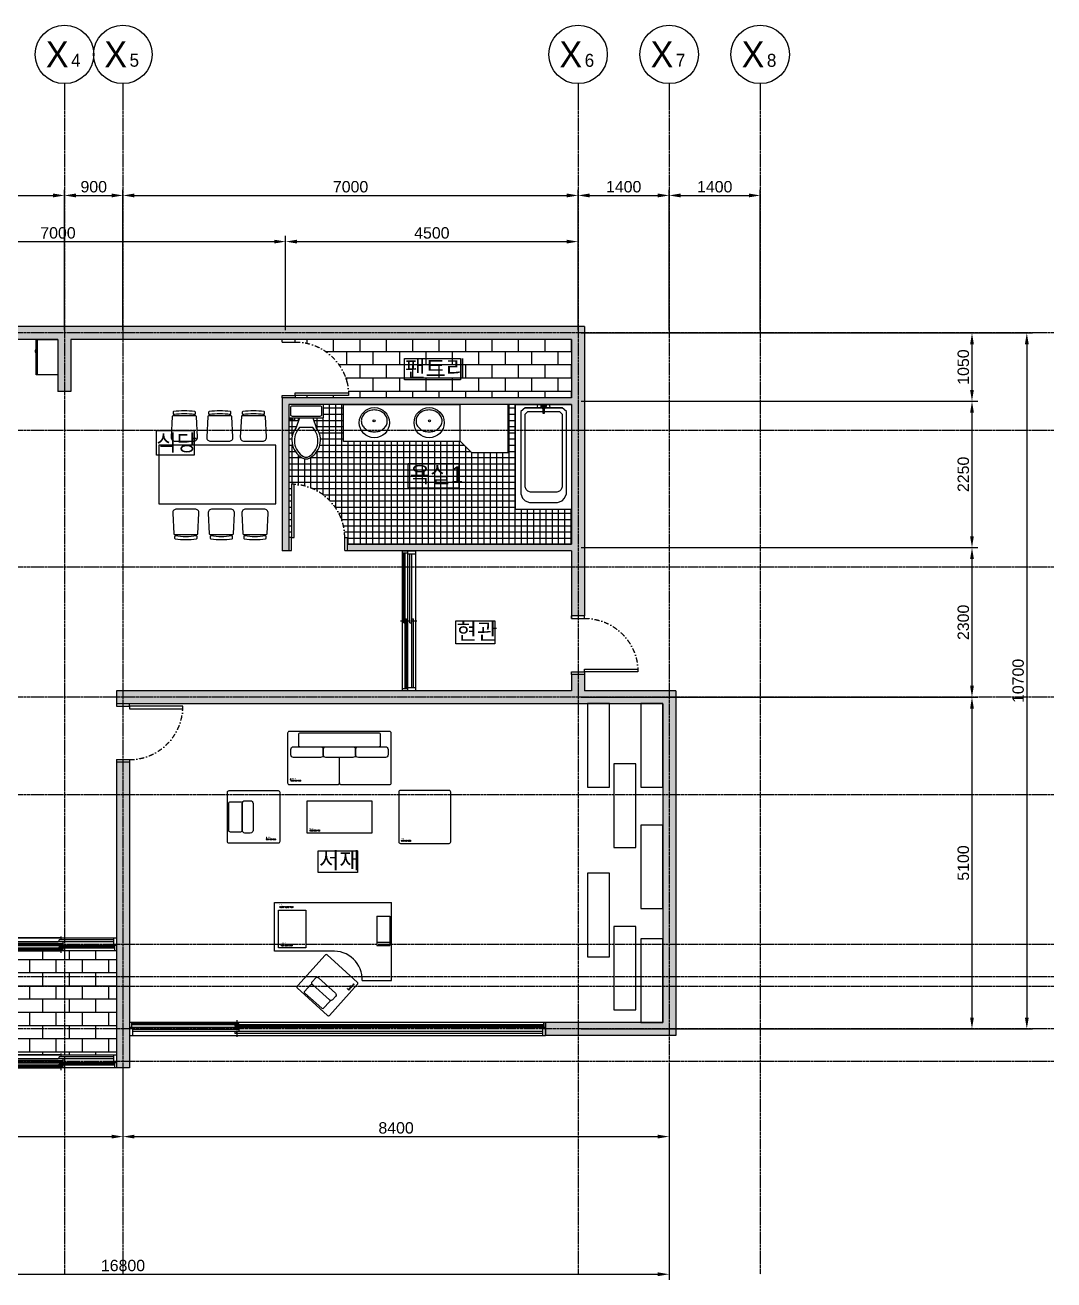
# Model space of a CAD drawing. Header units: millimetres. Extents: x 7699 to 36478, y 4216 to 23508.
# Drawn here: x 20655 to 36478, y 4216 to 23508 of the extents above; entities that cross this region are included whole.
import ezdxf
from ezdxf.enums import TextEntityAlignment as Align

# ---------------------------------------------------------------- set-up
doc = ezdxf.new("R2010")
doc.units = ezdxf.units.MM
doc.linetypes.add('CENTER', pattern=[50.8, 31.75, -6.35, 6.35, -6.35])
doc.linetypes.add('DASHDOTX2', pattern=[50.8, 25.4, -12.7, 0, -12.7])
for name, color, linetype in [('A-BUBBLE', 7, 'Continuous'), ('CEN', 1, 'CENTER'), ('CON', 254, 'Continuous'), ('DIM', 7, 'Continuous'), ('FIN', 5, 'Continuous'), ('FUR', 6, 'Continuous'), ('HAT', 8, 'Continuous'), ('TXT', 2, 'Continuous'), ('WAL', 2, 'Continuous'), ('WIN', 4, 'Continuous')]:
    doc.layers.add(name, color=color, linetype=linetype)
doc.styles.add('K_GEN', font='romans.shx', dxfattribs={"bigfont": 'whgtxt.shx'})
doc.styles.get("Standard").update_dxf_attribs({"font": 'arial.ttf'})
doc.styles.add('WHG', font='romans', dxfattribs={"bigfont": 'whgtxt'})
doc.styles.add('견고딕', font='H2GTRE.TTF')
doc.dimstyles.new('사본 ISO-25', dxfattribs={"dimscale": 70, "dimtxt": 2.5, "dimasz": 2.5, "dimexe": 1.25, "dimexo": 0.625, "dimtad": 1, "dimdec": 0, "dimtxsty": 'Standard', "dimcen": 2.5, "dimadec": 0, "dimazin": 0, "dimtfac": 1, "dimtdec": 0, "dimtmove": 0, "dimatfit": 3, "dimfxl": 1, "dimarcsym": 0})

# ---------------------------------------------------------------- blocks, each defined once
blk = doc.blocks.new('bbl')
at = {"layer": 'A-BUBBLE', "color": 7}
blk.add_line((4371.71, 2923.69), (4371.71, 2908.69), dxfattribs=at)
blk.add_circle((4371.71, 2946.19), 22.5, dxfattribs=at)
blk = doc.blocks.new('창_4300')
for p, q in [((0, 200), (3450, 200)), ((0, 0), (0, 200)), ((0, 200), (3450, 200)), ((30, 120), (30, 200)), ((4300, 200), (850, 200)), ((4300, 200), (850, 200)), ((4270, 120), (4270, 200)), ((4300, 0), (4300, 200)), ((0, 120), (3450, 120)), ((3450, 0), (0, 0)), ((30, 160), (3420, 160)), ((30, 140), (880, 140)), ((45, 0), (45, 120)), ((45, 60), (3405, 60)), ((45, 30), (880, 30)), ((820, 180), (820, 160)), ((820, 180), (3420, 180)), ((820, 90), (3405, 90)), ((820, 90), (820, 60)), ((4300, 120), (850, 120)), ((850, 0), (4300, 0)), ((3480, 180), (880, 180)), ((880, 160), (880, 140)), ((4270, 160), (880, 160)), ((880, 60), (880, 30)), ((3480, 90), (895, 90)), ((4255, 60), (895, 60)), ((3420, 160), (3420, 140)), ((4270, 140), (3420, 140)), ((3420, 60), (3420, 30)), ((4255, 30), (3420, 30)), ((3480, 180), (3480, 160)), ((3480, 90), (3480, 60)), ((4255, 0), (4255, 120))]:
    blk.add_line(p, q)
at = {"linetype": 'DASHDOTX2', "ltscale": 2}
for p, q in [((850, 233), (850, -29)), ((3450, 233), (3450, -29))]:
    blk.add_line(p, q, dxfattribs=at)
blk = doc.blocks.new('창_6400')
for p, q in [((6400, 200), (0, 200)), ((6400, 200), (0, 200)), ((0, 200), (0, 0)), ((30, 200), (30, 120)), ((6370, 120), (6370, 200)), ((6400, 0), (6400, 200)), ((6400, 120), (0, 120)), ((0, 0), (6400, 0)), ((1680, 180), (30, 180)), ((6370, 160), (30, 160)), ((45, 120), (45, 0)), ((1680, 90), (45, 90)), ((6355, 60), (45, 60)), ((1620, 160), (1620, 140)), ((6370, 140), (1620, 140)), ((1620, 60), (1620, 30)), ((6355, 30), (1620, 30)), ((1680, 180), (1680, 160)), ((1680, 90), (1680, 60)), ((6355, 0), (6355, 120))]:
    blk.add_line(p, q)
at = {"linetype": 'DASHDOTX2', "ltscale": 2}
blk.add_line((1650, 233), (1650, -29), dxfattribs=at)
blk = doc.blocks.new('문_900')
for p, q in [((80, 1020), (40, 1020)), ((40, 1020), (40, 200)), ((80, 200), (80, 1020)), ((0, 200), (0, 0)), ((40, 200), (0, 200)), ((40, 0), (40, 200)), ((40, 200), (80, 200)), ((860, 0), (860, 200)), ((860, 200), (900, 200)), ((900, 200), (900, 0)), ((0, 0), (40, 0)), ((860, 0), (900, 0))]:
    blk.add_line(p, q)
at = {"linetype": 'DASHDOTX2', "ltscale": 3}
blk.add_arc((40, 200), 820, 0, 90, dxfattribs=at)
blk = doc.blocks.new('창1)_2150')
for p, q in [((0, 200), (2150, 200)), ((0, 0), (0, 200)), ((0, 200), (2150, 200)), ((30, 120), (30, 200)), ((2120, 200), (2120, 120)), ((2150, 200), (2150, 0)), ((0, 120), (2150, 120)), ((2150, 0), (0, 0)), ((30, 160), (2120, 160)), ((30, 140), (1105, 140)), ((45, 0), (45, 120)), ((45, 60), (2105, 60)), ((45, 30), (1105, 30)), ((1045, 180), (1045, 160)), ((1045, 180), (2120, 180)), ((1045, 90), (2105, 90)), ((1045, 90), (1045, 60)), ((1105, 160), (1105, 140)), ((1105, 60), (1105, 30)), ((2105, 120), (2105, 0))]:
    blk.add_line(p, q)
at = {"linetype": 'DASHDOTX2', "ltscale": 2}
blk.add_line((1075, 233), (1075, -29), dxfattribs=at)
blk = doc.blocks.new('테이블1')
for p, q in [((235, 450), (235, 476)), ((545, 450), (545, 476)), ((782, 450), (782, 476)), ((1092, 450), (1092, 476)), ((1299, 450), (1299, 476)), ((1609, 450), (1609, 476)), ((0, 0), (0, -900)), ((1800, 0), (0, 0)), ((1800, -900), (1800, 0)), ((0, -900), (1800, -900)), ((260, -1372), (260, -1397)), ((570, -1372), (570, -1397)), ((806, -1372), (806, -1397)), ((1116, -1372), (1116, -1397)), ((1323, -1372), (1323, -1397)), ((1633, -1372), (1633, -1397))]:
    blk.add_line(p, q)
for points in [[(215, 450, 0.399285), (205, 441), (189, 123, 0.429301), (249, 60), (532, 60, 0.429301), (592, 123), (576, 441, 0.399285), (566, 450)], [(552, 475, 0.455835), (563, 485), (563, 507, 0.37479), (554, 517, 0.068331), (227, 517, 0.37479), (218, 507), (218, 485, 0.455835), (229, 475, -0.070108)], [(761, 450, 0.399285), (751, 441), (735, 123, 0.429301), (795, 60), (1079, 60, 0.429301), (1139, 123), (1122, 441, 0.399285), (1112, 450)], [(1098, 475, 0.455835), (1109, 485), (1109, 507, 0.37479), (1101, 517, 0.068331), (773, 517, 0.37479), (764, 507), (764, 485, 0.455835), (776, 475, -0.070108)], [(1278, 450, 0.399285), (1268, 441), (1252, 123, 0.429301), (1312, 60), (1595, 60, 0.429301), (1655, 123), (1639, 441, 0.399285), (1629, 450)], [(1615, 475, 0.455835), (1626, 485), (1626, 507, 0.37479), (1617, 517, 0.068331), (1290, 517, 0.37479), (1281, 507), (1281, 485, 0.455835), (1292, 475, -0.070108)], [(590, -1372, 0.399285), (600, -1362), (616, -1045, 0.429301), (556, -982), (273, -982, 0.429301), (213, -1045), (229, -1362, 0.399285), (239, -1372)], [(1136, -1372, 0.399285), (1146, -1362), (1163, -1045, 0.429301), (1103, -982), (819, -982, 0.429301), (759, -1045), (775, -1362, 0.399285), (785, -1372)], [(1653, -1372, 0.399285), (1663, -1362), (1679, -1045, 0.429301), (1619, -982), (1336, -982, 0.429301), (1276, -1045), (1292, -1362, 0.399285), (1302, -1372)], [(253, -1396, 0.455835), (242, -1406), (242, -1429, 0.37479), (251, -1439, 0.068331), (579, -1439, 0.37479), (587, -1429), (587, -1406, 0.455835), (576, -1396, -0.070108)], [(800, -1396, 0.455835), (788, -1406), (788, -1429, 0.37479), (797, -1439, 0.068331), (1125, -1439, 0.37479), (1133, -1429), (1133, -1406, 0.455835), (1122, -1396, -0.070108)], [(1316, -1396, 0.455835), (1305, -1406), (1305, -1429, 0.37479), (1314, -1439, 0.068331), (1642, -1439, 0.37479), (1650, -1429), (1650, -1406, 0.455835), (1639, -1396, -0.070108)]]:
    blk.add_lwpolyline(points, format="xyb", close=True)
blk = doc.blocks.new('변기 - 윗면')
for p, q in [((9.5, -6), (9.5, -2)), ((-10, -8.5), (-8, -8.5)), ((-10, -9.5), (-10, -8.5)), ((-7, -9.5), (-10, -9.5)), ((-8, -8.5), (-8, -8)), ((-7, -8), (-7, -9.5)), ((-4, -8), (-6, -14)), ((4, -14), (-4, -14)), ((4, -8), (6, -14))]:
    blk.add_line(p, q)
blk.add_lwpolyline([(10.5, -8), (10.5, 0), (-10.5, 0), (-10.5, -8)], close=True)
for points in [[(-9.5, -2), (-9.5, -6)], [(8.5, -1), (-8.5, -1)], [(-8.5, -7), (8.5, -7)]]:
    blk.add_lwpolyline(points)
for centre, radius, start, end in [((-8.62, -1.88), 0.884, 81.8699, 188.1301), ((-8.62, -6.12), 0.884, 171.8699, 278.1301), ((8.62, -1.88), 0.884, 351.8699, 98.1301), ((8.62, -6.12), 0.884, 261.8699, 8.1301), ((3.52, -21.58), 12.17, 141.46911, 247.97143), ((4.2, -21.82), 11.33, 136.36773, 238.94682), ((-3.52, -21.58), 12.17, 292.02843, 38.53071), ((-4.2, -21.82), 11.33, 301.05301, 43.63209), ((0, -27.88), 4, 245.73182, 294.26817), ((0, -29), 4, 254.86053, 285.13947)]:
    blk.add_arc(centre, radius, start, end)
blk = doc.blocks.new('1500X800_P5_')
at = {"color": 0, "linetype": 'Continuous'}
for p, q in [((-3, -375), (10, -388)), ((47, -400), (-3, -400)), ((10, -412), (-3, -425)), ((47, -375), (47, -425)), ((47, -663), (47, -400)), ((60, -388), (60, -412)), ((72, -412), (72, -388)), ((85, -412), (85, -388)), ((110, -388), (110, -412))]:
    blk.add_line(p, q, dxfattribs=at)
for points in [[(1497, 0), (1497, -800), (-3, -800), (-3, 0)], [(10, -412), (122, -412), (122, -388), (10, -388)]]:
    blk.add_lwpolyline(points, close=True, dxfattribs=at)
for points in [[(47, -400), (47, -137), (47, -400), (47, -663), (97, -725), (1272, -725), (1335, -700), (1372, -663), (1397, -600), (1397, -200), (1372, -137), (1335, -100), (1272, -75), (97, -75), (47, -137)], [(97, -400), (97, -175), (135, -137), (1172, -137), (1210, -150), (1235, -175), (1247, -213), (1247, -587), (1235, -625), (1210, -650), (1172, -663), (135, -663), (97, -625), (97, -400)], [(60, -388), (47, -375), (-3, -375)], [(-3, -425), (47, -425), (60, -412)]]:
    blk.add_lwpolyline(points, dxfattribs=at)
for centre, radius in [((22, -338), 25.1), ((22, -463), 25)]:
    blk.add_circle(centre, radius, dxfattribs=at)
blk = doc.blocks.new('560X560_P1_')
at = {"color": 0, "linetype": 'Continuous'}
blk.add_lwpolyline([(0, 0), (0, -740), (560, -740), (740, -560), (740, 0)], close=True, dxfattribs=at)
blk = doc.blocks.new('*D48')
at = {"layer": 'Defpoints', "color": 0, "transparency": 16777216}
for p in [(21261, 20889), (17661, 18775), (21261, 18775)]:
    blk.add_point(p, dxfattribs=at)
at = {"layer": 'DIM', "color": 0, "lineweight": -2, "transparency": 16777216}
for p, q in [((17661, 18819), (17661, 20976)), ((17836, 20889), (21086, 20889)), ((21261, 18819), (21261, 20976))]:
    blk.add_line(p, q, dxfattribs=at)
at = {"layer": 'DIM', "color": 0, "transparency": 16777216}
for points in [[(17836, 20918), (17836, 20859), (17661, 20889)], [(21086, 20918), (21086, 20859), (21261, 20889)]]:
    blk.add_solid(points, dxfattribs=at)
at = {"layer": 'DIM', "color": 0, "transparency": 16777216, "insert": (19461, 21022), "char_height": 175, "attachment_point": 5}
blk.add_mtext('3600', dxfattribs=at)
blk = doc.blocks.new('*D49')
at = {"layer": 'Defpoints', "color": 0, "transparency": 16777216}
for p in [(22161, 20889), (21261, 18775), (22161, 18775)]:
    blk.add_point(p, dxfattribs=at)
at = {"layer": 'DIM', "color": 0, "lineweight": -2, "transparency": 16777216}
for p, q in [((21261, 18819), (21261, 20976)), ((21436, 20889), (21986, 20889)), ((22161, 18819), (22161, 20976))]:
    blk.add_line(p, q, dxfattribs=at)
at = {"layer": 'DIM', "color": 0, "transparency": 16777216}
for points in [[(21436, 20918), (21436, 20859), (21261, 20889)], [(21986, 20918), (21986, 20859), (22161, 20889)]]:
    blk.add_solid(points, dxfattribs=at)
at = {"layer": 'DIM', "color": 0, "transparency": 16777216, "insert": (21711, 21022), "char_height": 175, "attachment_point": 5}
blk.add_mtext('900', dxfattribs=at)
blk = doc.blocks.new('*D50')
at = {"layer": 'Defpoints', "color": 0, "transparency": 16777216}
for p in [(29161, 20889), (22161, 18775), (29161, 18775)]:
    blk.add_point(p, dxfattribs=at)
at = {"layer": 'DIM', "color": 0, "lineweight": -2, "transparency": 16777216}
for p, q in [((22161, 18819), (22161, 20976)), ((22336, 20889), (28986, 20889)), ((29161, 18819), (29161, 20976))]:
    blk.add_line(p, q, dxfattribs=at)
at = {"layer": 'DIM', "color": 0, "transparency": 16777216}
for points in [[(22336, 20918), (22336, 20859), (22161, 20889)], [(28986, 20918), (28986, 20859), (29161, 20889)]]:
    blk.add_solid(points, dxfattribs=at)
at = {"layer": 'DIM', "color": 0, "transparency": 16777216, "insert": (25661, 21022), "char_height": 175, "attachment_point": 5}
blk.add_mtext('7000', dxfattribs=at)
blk = doc.blocks.new('*D51')
at = {"layer": 'Defpoints', "color": 0, "transparency": 16777216}
for p in [(30561, 20889), (29161, 18775), (30561, 18775)]:
    blk.add_point(p, dxfattribs=at)
at = {"layer": 'DIM', "color": 0, "lineweight": -2, "transparency": 16777216}
for p, q in [((29161, 18819), (29161, 20976)), ((29336, 20889), (30386, 20889)), ((30561, 18819), (30561, 20976))]:
    blk.add_line(p, q, dxfattribs=at)
at = {"layer": 'DIM', "color": 0, "transparency": 16777216}
for points in [[(29336, 20918), (29336, 20859), (29161, 20889)], [(30386, 20918), (30386, 20859), (30561, 20889)]]:
    blk.add_solid(points, dxfattribs=at)
at = {"layer": 'DIM', "color": 0, "transparency": 16777216, "insert": (29861, 21022), "char_height": 175, "attachment_point": 5}
blk.add_mtext('1400', dxfattribs=at)
blk = doc.blocks.new('*D52')
at = {"layer": 'Defpoints', "color": 0, "transparency": 16777216}
for p in [(31961, 20889), (30561, 18775), (31961, 18775)]:
    blk.add_point(p, dxfattribs=at)
at = {"layer": 'DIM', "color": 0, "lineweight": -2, "transparency": 16777216}
for p, q in [((30561, 18819), (30561, 20976)), ((30736, 20889), (31786, 20889)), ((31961, 18819), (31961, 20976))]:
    blk.add_line(p, q, dxfattribs=at)
at = {"layer": 'DIM', "color": 0, "transparency": 16777216}
for points in [[(30736, 20918), (30736, 20859), (30561, 20889)], [(31786, 20918), (31786, 20859), (31961, 20889)]]:
    blk.add_solid(points, dxfattribs=at)
at = {"layer": 'DIM', "color": 0, "transparency": 16777216, "insert": (31261, 21022), "char_height": 175, "attachment_point": 5}
blk.add_mtext('1400', dxfattribs=at)
blk = doc.blocks.new('*D59')
at = {"layer": 'Defpoints', "color": 0, "transparency": 16777216}
for p in [(24661, 20179), (17661, 18775), (24661, 18775)]:
    blk.add_point(p, dxfattribs=at)
at = {"layer": 'DIM', "color": 0, "lineweight": -2, "transparency": 16777216}
for p, q in [((17661, 18819), (17661, 20266)), ((24661, 18819), (24661, 20266)), ((17836, 20179), (24486, 20179))]:
    blk.add_line(p, q, dxfattribs=at)
at = {"layer": 'DIM', "color": 0, "transparency": 16777216}
for points in [[(17836, 20208), (17836, 20150), (17661, 20179)], [(24486, 20208), (24486, 20150), (24661, 20179)]]:
    blk.add_solid(points, dxfattribs=at)
at = {"layer": 'DIM', "color": 0, "transparency": 16777216, "insert": (21161, 20312), "char_height": 175, "attachment_point": 5}
blk.add_mtext('7000', dxfattribs=at)
blk = doc.blocks.new('*D60')
at = {"layer": 'Defpoints', "color": 0, "transparency": 16777216}
for p in [(29161, 20179), (24661, 18775), (29161, 18775)]:
    blk.add_point(p, dxfattribs=at)
at = {"layer": 'DIM', "color": 0, "lineweight": -2, "transparency": 16777216}
for p, q in [((24661, 18819), (24661, 20266)), ((29161, 18819), (29161, 20266)), ((24836, 20179), (28986, 20179))]:
    blk.add_line(p, q, dxfattribs=at)
at = {"layer": 'DIM', "color": 0, "transparency": 16777216}
for points in [[(24836, 20208), (24836, 20150), (24661, 20179)], [(28986, 20208), (28986, 20150), (29161, 20179)]]:
    blk.add_solid(points, dxfattribs=at)
at = {"layer": 'DIM', "color": 0, "transparency": 16777216, "insert": (26911, 20312), "char_height": 175, "attachment_point": 5}
blk.add_mtext('4500', dxfattribs=at)
blk = doc.blocks.new('*D62')
at = {"layer": 'Defpoints', "color": 0, "transparency": 16777216}
for p in [(29161, 18775), (29161, 17725), (35218, 17725)]:
    blk.add_point(p, dxfattribs=at)
at = {"layer": 'DIM', "color": 0, "lineweight": -2, "transparency": 16777216}
for p, q in [((29205, 18775), (35306, 18775)), ((35218, 18600), (35218, 17900)), ((29205, 17725), (35306, 17725))]:
    blk.add_line(p, q, dxfattribs=at)
at = {"layer": 'DIM', "color": 0, "transparency": 16777216}
for points in [[(35189, 18600), (35247, 18600), (35218, 18775)], [(35189, 17900), (35247, 17900), (35218, 17725)]]:
    blk.add_solid(points, dxfattribs=at)
at = {"layer": 'DIM', "color": 0, "transparency": 16777216, "insert": (35085, 18250), "char_height": 175, "attachment_point": 5, "rotation": 90}
blk.add_mtext('1050', dxfattribs=at)
blk = doc.blocks.new('*D63')
at = {"layer": 'Defpoints', "color": 0, "transparency": 16777216}
for p in [(29161, 17725), (29161, 15475), (35218, 15475)]:
    blk.add_point(p, dxfattribs=at)
at = {"layer": 'DIM', "color": 0, "lineweight": -2, "transparency": 16777216}
for p, q in [((29205, 17725), (35306, 17725)), ((35218, 17550), (35218, 15650)), ((29205, 15475), (35306, 15475))]:
    blk.add_line(p, q, dxfattribs=at)
at = {"layer": 'DIM', "color": 0, "transparency": 16777216}
for points in [[(35189, 17550), (35247, 17550), (35218, 17725)], [(35189, 15650), (35247, 15650), (35218, 15475)]]:
    blk.add_solid(points, dxfattribs=at)
at = {"layer": 'DIM', "color": 0, "transparency": 16777216, "insert": (35085, 16600), "char_height": 175, "attachment_point": 5, "rotation": 90}
blk.add_mtext('2250', dxfattribs=at)
blk = doc.blocks.new('*D64')
at = {"layer": 'Defpoints', "color": 0, "transparency": 16777216}
for p in [(29161, 15475), (29161, 13175), (35218, 13175)]:
    blk.add_point(p, dxfattribs=at)
at = {"layer": 'DIM', "color": 0, "lineweight": -2, "transparency": 16777216}
for p, q in [((29205, 15475), (35306, 15475)), ((35218, 15300), (35218, 13350)), ((29205, 13175), (35306, 13175))]:
    blk.add_line(p, q, dxfattribs=at)
at = {"layer": 'DIM', "color": 0, "transparency": 16777216}
for points in [[(35189, 15300), (35247, 15300), (35218, 15475)], [(35189, 13350), (35247, 13350), (35218, 13175)]]:
    blk.add_solid(points, dxfattribs=at)
at = {"layer": 'DIM', "color": 0, "transparency": 16777216, "insert": (35085, 14325), "char_height": 175, "attachment_point": 5, "rotation": 90}
blk.add_mtext('2300', dxfattribs=at)
blk = doc.blocks.new('*D65')
at = {"layer": 'Defpoints', "color": 0, "transparency": 16777216}
for p in [(30561, 13175), (30561, 8075), (35218, 8075)]:
    blk.add_point(p, dxfattribs=at)
at = {"layer": 'DIM', "color": 0, "lineweight": -2, "transparency": 16777216}
for p, q in [((30605, 13175), (35306, 13175)), ((35218, 13000), (35218, 8250)), ((30605, 8075), (35306, 8075))]:
    blk.add_line(p, q, dxfattribs=at)
at = {"layer": 'DIM', "color": 0, "transparency": 16777216}
for points in [[(35189, 13000), (35247, 13000), (35218, 13175)], [(35189, 8250), (35247, 8250), (35218, 8075)]]:
    blk.add_solid(points, dxfattribs=at)
at = {"layer": 'DIM', "color": 0, "transparency": 16777216, "insert": (35085, 10625), "char_height": 175, "attachment_point": 5, "rotation": 90}
blk.add_mtext('5100', dxfattribs=at)
blk = doc.blocks.new('*D66')
at = {"layer": 'Defpoints', "color": 0, "transparency": 16777216}
for p in [(29161, 18775), (29161, 8075), (36061, 8075)]:
    blk.add_point(p, dxfattribs=at)
at = {"layer": 'DIM', "color": 0, "lineweight": -2, "transparency": 16777216}
for p, q in [((29205, 18775), (36149, 18775)), ((36061, 18600), (36061, 8250)), ((29205, 8075), (36149, 8075))]:
    blk.add_line(p, q, dxfattribs=at)
at = {"layer": 'DIM', "color": 0, "transparency": 16777216}
for points in [[(36032, 18600), (36091, 18600), (36061, 18775)], [(36032, 8250), (36091, 8250), (36061, 8075)]]:
    blk.add_solid(points, dxfattribs=at)
at = {"layer": 'DIM', "color": 0, "transparency": 16777216, "insert": (35928, 13425), "char_height": 175, "attachment_point": 5, "rotation": 90}
blk.add_mtext('10700', dxfattribs=at)
blk = doc.blocks.new('*D74')
at = {"layer": 'Defpoints', "color": 0, "transparency": 16777216}
for p in [(17661, 7575), (22161, 7575), (22161, 6419)]:
    blk.add_point(p, dxfattribs=at)
at = {"layer": 'DIM', "color": 0, "lineweight": -2, "transparency": 16777216}
for p, q in [((17661, 7531), (17661, 6332)), ((22161, 7531), (22161, 6332)), ((17836, 6419), (21986, 6419))]:
    blk.add_line(p, q, dxfattribs=at)
at = {"layer": 'DIM', "color": 0, "transparency": 16777216}
for points in [[(17836, 6448), (17836, 6390), (17661, 6419)], [(21986, 6448), (21986, 6390), (22161, 6419)]]:
    blk.add_solid(points, dxfattribs=at)
at = {"layer": 'DIM', "color": 0, "transparency": 16777216, "insert": (19911, 6552), "char_height": 175, "attachment_point": 5}
blk.add_mtext('4500', dxfattribs=at)
blk = doc.blocks.new('*D75')
at = {"layer": 'Defpoints', "color": 0, "transparency": 16777216}
for p in [(22161, 7575), (30561, 7575), (30561, 6419)]:
    blk.add_point(p, dxfattribs=at)
at = {"layer": 'DIM', "color": 0, "lineweight": -2, "transparency": 16777216}
for p, q in [((22161, 7531), (22161, 6332)), ((30561, 7531), (30561, 6332)), ((22336, 6419), (30386, 6419))]:
    blk.add_line(p, q, dxfattribs=at)
at = {"layer": 'DIM', "color": 0, "transparency": 16777216}
for points in [[(22336, 6448), (22336, 6390), (22161, 6419)], [(30386, 6448), (30386, 6390), (30561, 6419)]]:
    blk.add_solid(points, dxfattribs=at)
at = {"layer": 'DIM', "color": 0, "transparency": 16777216, "insert": (26361, 6552), "char_height": 175, "attachment_point": 5}
blk.add_mtext('8400', dxfattribs=at)
blk = doc.blocks.new('*D76')
at = {"layer": 'Defpoints', "color": 0, "transparency": 16777216}
for p in [(13761, 7575), (30561, 7575), (30561, 4303)]:
    blk.add_point(p, dxfattribs=at)
at = {"layer": 'DIM', "color": 0, "lineweight": -2, "transparency": 16777216}
for p, q in [((13761, 7531), (13761, 4216)), ((30561, 7531), (30561, 4216)), ((13936, 4303), (30386, 4303))]:
    blk.add_line(p, q, dxfattribs=at)
at = {"layer": 'DIM', "color": 0, "transparency": 16777216}
for points in [[(13936, 4332), (13936, 4274), (13761, 4303)], [(30386, 4332), (30386, 4274), (30561, 4303)]]:
    blk.add_solid(points, dxfattribs=at)
at = {"layer": 'DIM', "color": 0, "transparency": 16777216, "insert": (22161, 4436), "char_height": 175, "attachment_point": 5}
blk.add_mtext('16800', dxfattribs=at)

msp = doc.modelspace()

# ---------------------------------------------------------------- hatches: boundary and pattern name
at = {"layer": 'CON'}
h = msp.add_hatch(color=256, dxfattribs=at)
h.dxf.hatch_style = 1
h.paths.add_polyline_path([(15386.1, 18775), (14161.1, 18775), (14161.1, 17275), (14261.1, 17275), (14261.1, 18675), (15386.1, 18675)])
h.paths.add_polyline_path([(14161.1, 18875), (14061.1, 18875), (14061.1, 18775), (14161.1, 18775)])
h.paths.add_polyline_path([(15386.1, 18875), (14161.1, 18875), (14161.1, 18775), (15386.1, 18775)])
h.paths.add_polyline_path([(14161.1, 18775), (14061.1, 18775), (14061.1, 17275), (14161.1, 17275)])
h.paths.add_polyline_path([(14261.1, 17275), (14161.1, 17275), (14161.1, 15175), (16511.1, 15175), (16511.1, 15275), (14261.1, 15275)])
h.paths.add_polyline_path([(14161.1, 17275), (14061.1, 17275), (14061.1, 15275), (13761.1, 15275), (13761.1, 15175), (14161.1, 15175)])
h.paths.add_polyline_path([(14161.1, 15175), (13761.1, 15175), (13761.1, 13175), (14161.1, 13175), (14161.1, 13275), (13861.1, 13275), (13861.1, 15075), (14161.1, 15075)])
h.paths.add_polyline_path([(13761.1, 15175), (13661.1, 15175), (13661.1, 13175), (13761.1, 13175)])
h.paths.add_polyline_path([(16511.1, 15175), (14161.1, 15175), (14161.1, 15075), (16461.1, 15075), (16461.1, 13175), (16511.1, 13175)])
h.paths.add_polyline_path([(13761.1, 15275), (13661.1, 15275), (13661.1, 15175), (13761.1, 15175)])
h.paths.add_polyline_path([(16661.1, 15275), (16511.1, 15275), (16511.1, 15175), (16661.1, 15175)])
h.paths.add_polyline_path([(16661.1, 15175), (16511.1, 15175), (16511.1, 13175), (16661.1, 13175)])
h.paths.add_polyline_path([(15561.1, 13175), (14161.1, 13175), (14161.1, 13075), (15561.1, 13075)])
h.paths.add_polyline_path([(15561.1, 13275), (14161.1, 13275), (14161.1, 13175), (15561.1, 13175)], flags=17)
h.paths.add_polyline_path([(14161.1, 13175), (13761.1, 13175), (13761.1, 11675), (13861.1, 11675), (13861.1, 13075), (14161.1, 13075)])
h.paths.add_polyline_path([(13761.1, 13175), (13661.1, 13175), (13661.1, 11675), (13761.1, 11675)])
h.paths.add_polyline_path([(13761.1, 11675), (13661.1, 11675), (13661.1, 9375), (13761.1, 9375)])
h.paths.add_polyline_path([(13861.1, 11675), (13761.1, 11675), (13761.1, 9375), (14161.1, 9375), (14161.1, 9475), (13861.1, 9475)])
h.paths.add_polyline_path([(13761.1, 8725), (13661.1, 8725), (13661.1, 8075), (13761.1, 8075)])
h.paths.add_polyline_path([(13861.1, 8725), (13761.1, 8725), (13761.1, 8075), (14161.1, 8075), (14161.1, 8175), (13861.1, 8175)])
h.paths.add_polyline_path([(13861.1, 8875), (13761.1, 8875), (13761.1, 8725), (13861.1, 8725)])
h.paths.add_polyline_path([(13761.1, 8875), (13661.1, 8875), (13661.1, 8725), (13761.1, 8725)])
h.paths.add_polyline_path([(13761.1, 9375), (13661.1, 9375), (13661.1, 8875), (13761.1, 8875)])
h.paths.add_polyline_path([(13861.1, 9275), (14161.1, 9275), (14161.1, 9375), (13761.1, 9375), (13761.1, 8875), (13861.1, 8875)])
h.paths.add_polyline_path([(14711.1, 9375), (14161.1, 9375), (14161.1, 9275), (14711.1, 9275)])
h.paths.add_polyline_path([(14711.1, 9475), (14161.1, 9475), (14161.1, 9375), (14711.1, 9375)])
h.paths.add_polyline_path([(14711.1, 8175), (14161.1, 8175), (14161.1, 8075), (14711.1, 8075)])
h.paths.add_polyline_path([(13761.1, 8075), (13661.1, 8075), (13661.1, 7975), (13761.1, 7975)])
h.paths.add_polyline_path([(14161.1, 8075), (13761.1, 8075), (13761.1, 7975), (14161.1, 7975)])
h.paths.add_polyline_path([(14711.1, 8075), (14161.1, 8075), (14161.1, 7975), (14711.1, 7975)])
h.paths.add_polyline_path([(17661.1, 18875), (16961.1, 18875), (16961.1, 18775), (17661.1, 18775)])
h.paths.add_polyline_path([(17661.1, 18775), (16961.1, 18775), (16961.1, 18675), (17561.1, 18675), (17561.1, 17275), (17661.1, 17275)])
h.paths.add_polyline_path([(18111.1, 18775), (17661.1, 18775), (17661.1, 17275), (17761.1, 17275), (17761.1, 18675), (18111.1, 18675)])
h.paths.add_polyline_path([(18111.1, 18875), (17661.1, 18875), (17661.1, 18775), (18111.1, 18775)])
h.paths.add_polyline_path([(17661.1, 17275), (17561.1, 17275), (17561.1, 15175), (17661.1, 15175)])
h.paths.add_polyline_path([(17761.1, 17275), (17661.1, 17275), (17661.1, 15175), (17761.1, 15175)])
h.paths.add_polyline_path([(17661.1, 13175), (17561.1, 13175), (17561.1, 11675), (17661.1, 11675)])
h.paths.add_polyline_path([(17761.1, 13175), (17661.1, 13175), (17661.1, 11675), (17761.1, 11675)])
h.paths.add_polyline_path([(17761.1, 13275), (17661.1, 13275), (17661.1, 13175), (17761.1, 13175)])
h.paths.add_polyline_path([(17661.1, 13275), (17561.1, 13275), (17561.1, 13175), (17661.1, 13175)])
h.paths.add_polyline_path([(17661.1, 11675), (17561.1, 11675), (17561.1, 9375), (17661.1, 9375)])
h.paths.add_polyline_path([(17761.1, 11675), (17661.1, 11675), (17661.1, 9375), (17761.1, 9375), (17761.1, 9475)])
h.paths.add_polyline_path([(17661.1, 9375), (17561.1, 9375), (17561.1, 9275), (17661.1, 9275)])
h.paths.add_polyline_path([(17761.1, 9375), (17661.1, 9375), (17661.1, 9275), (17761.1, 9275)])
h.paths.add_polyline_path([(17661.1, 8075), (17561.1, 8075), (17561.1, 7975), (17561.1, 7575), (17661.1, 7575)])
h.paths.add_polyline_path([(17761.1, 8075), (17661.1, 8075), (17661.1, 7575), (17761.1, 7575), (17761.1, 7675)])
h.paths.add_polyline_path([(17661.1, 8175), (17561.1, 8175), (17561.1, 8075), (17661.1, 8075)])
h.paths.add_polyline_path([(17761.1, 8175), (17661.1, 8175), (17661.1, 8075), (17761.1, 8075)])
h.paths.add_polyline_path([(17661.1, 7575), (17561.1, 7575), (17561.1, 7475), (17661.1, 7475)])
h.paths.add_polyline_path([(17761.1, 7575), (17661.1, 7575), (17661.1, 7475), (17761.1, 7475)])
h.paths.add_polyline_path([(21261.1, 18875), (19011.1, 18875), (19011.1, 18775), (21261.1, 18775)])
h.paths.add_polyline_path([(21261.1, 18775), (19011.1, 18775), (19011.1, 18675), (21261.1, 18675)])
h.paths.add_polyline_path([(22161.1, 18875), (21261.1, 18875), (21261.1, 18775), (22161.1, 18775)])
h.paths.add_polyline_path([(22161.1, 18775), (21261.1, 18775), (21261.1, 18675), (22161.1, 18675)])
h.paths.add_polyline_path([(29161.1, 18875), (27411.1, 18875), (22161.1, 18875), (22161.1, 18775), (29161.1, 18775)])
h.paths.add_polyline_path([(29161.1, 18775), (22161.1, 18775), (22161.1, 18675), (24611.1, 18675), (27411.1, 18675), (29061.1, 18675), (29061.1, 17775), (24611.1, 17775), (24611.1, 17275), (24711.1, 17275), (24711.1, 17675), (29061.1, 17675), (29061.1, 17275), (29161.1, 17275)])
h.paths.add_polyline_path([(29261.1, 18775), (29161.1, 18775), (29161.1, 17275), (29261.1, 17275)])
h.paths.add_polyline_path([(29261.1, 18875), (29161.1, 18875), (29161.1, 18775), (29261.1, 18775)])
h.paths.add_polyline_path([(29161.1, 17275), (29061.1, 17275), (29061.1, 15525), (25611.1, 15525), (25611.1, 15425), (29061.1, 15425), (29061.1, 15175), (29161.1, 15175)])
h.paths.add_polyline_path([(29261.1, 17275), (29161.1, 17275), (29161.1, 15175), (29261.1, 15175)])
h.paths.add_polyline_path([(24711.1, 17275), (24611.1, 17275), (24611.1, 17175), (24611.1, 15425), (24711.1, 15425)])
h.paths.add_polyline_path([(29161.1, 15175), (29061.1, 15175), (29061.1, 14425), (29161.1, 14425)])
h.paths.add_polyline_path([(29261.1, 15075), (29261.1, 15175), (29161.1, 15175), (29161.1, 14425), (29261.1, 14425)])
h.paths.add_polyline_path([(29161.1, 13525), (29061.1, 13525), (29061.1, 13275), (22161.1, 13275), (22161.1, 13175), (29161.1, 13175)])
h.paths.add_polyline_path([(29261.1, 13525), (29161.1, 13525), (29161.1, 13175), (30561.1, 13175), (30561.1, 13275), (29261.1, 13275)])
h.paths.add_polyline_path([(30561.1, 13175), (29161.1, 13175), (29161.1, 13075), (30461.1, 13075), (30461.1, 11675), (30561.1, 11675)])
h.paths.add_polyline_path([(29161.1, 13175), (22161.1, 13175), (22161.1, 13075), (22261.1, 13075), (29161.1, 13075)])
h.paths.add_polyline_path([(30661.1, 13275), (30561.1, 13275), (30561.1, 13175), (30661.1, 13175)])
h.paths.add_polyline_path([(30661.1, 13175), (30561.1, 13175), (30561.1, 11675), (30661.1, 11675)])
h.paths.add_polyline_path([(30561.1, 11675), (30461.1, 11675), (30461.1, 9375), (30561.1, 9375)])
h.paths.add_polyline_path([(30661.1, 11675), (30561.1, 11675), (30561.1, 9375), (30661.1, 9375)])
h.paths.add_polyline_path([(22161.1, 13175), (22061.1, 13175), (22061.1, 13075), (22161.1, 13075)])
h.paths.add_polyline_path([(22161.1, 13275), (22061.1, 13275), (22061.1, 13175), (22161.1, 13175)])
h.paths.add_polyline_path([(22261.1, 11675), (22161.1, 11675), (22161.1, 9375), (22261.1, 9375)])
h.paths.add_polyline_path([(22161.1, 11675), (22061.1, 11675), (22061.1, 9375), (22161.1, 9375)])
h.paths.add_polyline_path([(22161.1, 12175), (22061.1, 12175), (22061.1, 11675), (22161.1, 11675)])
h.paths.add_polyline_path([(22261.1, 12175), (22161.1, 12175), (22161.1, 11675), (22261.1, 11675)])
h.paths.add_polyline_path([(22161.1, 9375), (22061.1, 9375), (22061.1, 8875), (22161.1, 8875)])
h.paths.add_polyline_path([(22161.1, 8875), (22061.1, 8875), (22061.1, 8725), (22161.1, 8725)])
h.paths.add_polyline_path([(22161.1, 8725), (22061.1, 8725), (22061.1, 8075), (22161.1, 8075)])
h.paths.add_polyline_path([(22161.1, 8075), (22061.1, 8075), (22061.1, 7575), (22161.1, 7575)])
h.paths.add_polyline_path([(22161.1, 7575), (22061.1, 7575), (22061.1, 7475), (22161.1, 7475)])
h.paths.add_polyline_path([(22261.1, 7575), (22161.1, 7575), (22161.1, 7475), (22261.1, 7475)])
h.paths.add_polyline_path([(22261.1, 7975), (22261.1, 8075), (22161.1, 8075), (22161.1, 7575), (22261.1, 7575)])
h.paths.add_polyline_path([(22261.1, 8725), (22161.1, 8725), (22161.1, 8075), (22261.1, 8075), (22261.1, 8175)])
h.paths.add_polyline_path([(22261.1, 8775), (22261.1, 8875), (22161.1, 8875), (22161.1, 8725), (22261.1, 8725)])
h.paths.add_polyline_path([(22261.1, 9375), (22161.1, 9375), (22161.1, 8875), (22261.1, 8875)])
h.paths.add_polyline_path([(29161.1, 8175), (28661.1, 8175), (28661.1, 8075), (29161.1, 8075)])
h.paths.add_polyline_path([(29161.1, 8075), (28661.1, 8075), (28661.1, 7975), (29161.1, 7975)])
h.paths.add_polyline_path([(30561.1, 8075), (29161.1, 8075), (29161.1, 7975), (30561.1, 7975)])
h.paths.add_polyline_path([(30561.1, 8725), (30461.1, 8725), (30461.1, 8175), (29161.1, 8175), (29161.1, 8075), (30561.1, 8075)])
h.paths.add_polyline_path([(30661.1, 8075), (30561.1, 8075), (30561.1, 7975), (30661.1, 7975)])
h.paths.add_polyline_path([(30661.1, 8725), (30561.1, 8725), (30561.1, 8075), (30661.1, 8075)])
h.paths.add_polyline_path([(30661.1, 8875), (30561.1, 8875), (30561.1, 8725), (30661.1, 8725)])
h.paths.add_polyline_path([(30561.1, 8875), (30461.1, 8875), (30461.1, 8775), (30461.1, 8725), (30561.1, 8725)])
h.paths.add_polyline_path([(30561.1, 9375), (30461.1, 9375), (30461.1, 8875), (30561.1, 8875)])
h.paths.add_polyline_path([(30661.1, 9375), (30561.1, 9375), (30561.1, 8875), (30661.1, 8875)])
h = msp.add_hatch(color=256, dxfattribs=at)
h.dxf.hatch_style = 1
h.paths.add_polyline_path([(21261.1, 18775), (19011.1, 18775), (19011.1, 18675), (21161.1, 18675), (21161.1, 17875), (21261.1, 17875)])
h.paths.add_polyline_path([(21361.1, 18675), (22161.1, 18675), (22161.1, 18775), (21261.1, 18775), (21261.1, 17875), (21361.1, 17875)])
at = {"layer": 'FIN'}
h = msp.add_hatch(dxfattribs=at)
h.set_pattern_fill('NET', color=256, scale=30)
h.paths.add_polyline_path([(28198.5, 17275), (28083, 17275), (28083, 16935), (27523, 16935), (27351.6, 17106.4), (25552.8, 17106.4), (25552.8, 17275), (25159.6, 17275, -0.4484233), (25004.3, 16840.4, -0.1328909), (24951.2, 16840.4, -0.4484235), (24795.9, 17275), (24711.1, 17275), (24711.1, 15628.2), (24751.1, 15628.2), (24751.1, 16448.2), (24791.1, 16448.2), (24791.1, 16447.2, -0.3999916), (25571.1, 15628.2), (25611.1, 15628.2), (25611.1, 15525), (29061.1, 15525), (29061.1, 16058), (28198.5, 16058)])
h.paths.add_polyline_path([(26546.8, 16388.6), (26546.8, 16768), (27327.5, 16768), (27327.5, 16388.6)], flags=0)
h.paths.add_polyline_path([(25552.8, 17675), (25244.5, 17675), (25244.5, 17471.8), (25079.4, 17471.8), (25130.2, 17319.5, -0.0431907), (25159.6, 17275), (25552.8, 17275)])
h.paths.add_polyline_path([(24876.2, 17471.8), (24800, 17471.8), (24800, 17433.7), (24723.8, 17433.7), (24723.8, 17459.1), (24774.6, 17459.1), (24774.6, 17471.8), (24711.1, 17471.8), (24711.1, 17275), (24795.9, 17275, -0.0431852), (24825.4, 17319.4)])
h.paths.add_polyline_path([(28198.5, 17675), (28083, 17675), (28083, 17275), (28198.5, 17275)])
h.paths.add_polyline_path([(16381.1, 14109.8), (16381.1, 14110.8), (16421.1, 14110.8), (16421.1, 13290.8), (16461.1, 13290.8), (16461.1, 15075), (15779.8, 15075), (15779.8, 14535), (14879.8, 14535), (14879.8, 15075), (14775.5, 15075), (14775.5, 13551), (14161.1, 13551), (14161.1, 13275), (15561.1, 13275), (15561.1, 13290.8), (15601.1, 13290.8, -0.3999916)])
h.paths.add_polyline_path([(14802.3, 14024.9), (14802.3, 14360.2), (15627.8, 14360.2), (15627.8, 14024.9)], flags=16)
h.paths.add_polyline_path([(15992, 14714.7), (16042.8, 14867.1), (15966.6, 14867.1), (15966.6, 14829), (15890.4, 14829), (15890.4, 14854.4), (15941.2, 14854.4), (15941.2, 14867.1), (15877.7, 14867.1), (15877.7, 15070.3), (16411.1, 15070.3), (16411.1, 14867.1), (16246, 14867.1), (16296.8, 14714.7, -0.5013235), (16170.9, 14235.6, -0.1328909), (16117.8, 14235.6, -0.5013168)], flags=16)
h.paths.add_polyline_path([(16042.8, 14714.7), (16246, 14714.7, -0.4800795), (16186.1, 14269.6, -0.2150038), (16102.6, 14269.6, -0.4800797)], flags=0)
h.paths.add_polyline_path([(15903.1, 14917.9), (15903.1, 15019.5, -0.5000001), (15928.5, 15044.9), (16360.3, 15044.9, -0.5000001), (16385.7, 15019.5), (16385.7, 14917.9, -0.5000001), (16360.3, 14892.5), (15928.5, 14892.5, -0.5000001)], flags=0)
h.paths.add_polyline_path([(14161.1, 13551), (13861.1, 13551), (13861.1, 13275), (14161.1, 13275)])
h.paths.add_polyline_path([(26500, 16382.5), (27418.3, 16382.5), (27418.3, 16811.3), (26500, 16811.3)], flags=24)
h.paths.add_polyline_path([(14751.5, 13981.1), (15669.8, 13981.1), (15669.8, 14409.9), (14751.5, 14409.9)], flags=25)
at = {"layer": 'HAT'}
h = msp.add_hatch(dxfattribs=at)
h.set_pattern_fill('AR-B816', color=256)
h.paths.add_polyline_path([(21261.1, 9275), (18611.1, 9275), (17761.1, 9275), (17661.1, 9275), (17661.1, 8875), (21261.1, 8875)])
h.paths.add_polyline_path([(21261.1, 8875), (17661.1, 8875), (17661.1, 8725), (21261.1, 8725)])
h.paths.add_polyline_path([(21261.1, 8725), (17661.1, 8725), (17661.1, 8175), (17761.1, 8175), (17761.1, 8075), (21261.1, 8075)])
h.paths.add_polyline_path([(21261.1, 8075), (17761.1, 8075), (17761.1, 7675), (21211.1, 7675), (21261.1, 7675)])
h.paths.add_polyline_path([(22061.1, 8075), (21261.1, 8075), (21261.1, 7675), (22061.1, 7675)])
h.paths.add_polyline_path([(22061.1, 8625), (22061.1, 8725), (21261.1, 8725), (21261.1, 8075), (22061.1, 8075)])
h.paths.add_polyline_path([(22061.1, 8875), (21261.1, 8875), (21261.1, 8725), (22061.1, 8725)])
h.paths.add_polyline_path([(22061.1, 9275), (21261.1, 9275), (21261.1, 8875), (22061.1, 8875)])
h.paths.add_polyline_path([(29061.1, 18675), (27411.1, 18675), (24811.1, 18675), (24811.1, 18635, -0.3999916), (25630.1, 17855), (25631.1, 17855), (25631.1, 17815), (24811.1, 17815), (24811.1, 17775), (29061.1, 17775)])
h.paths.add_polyline_path([(26426.6, 18012.9), (27441.1, 18012.9), (27441.1, 18441.1), (26426.6, 18441.1)], flags=24)

# ---------------------------------------------------------------- linework, layer by layer
at = {"layer": 'CEN'}
for p, q in [((21261.1, 22325.7), (21261.1, 4303.3)), ((22161.1, 22325.7), (22161.1, 4303.3)), ((29161.1, 22325.7), (29161.1, 4303.3)), ((30561.1, 22325.7), (30561.1, 4303.3)), ((31961.1, 22325.7), (31961.1, 4303.3)), ((36477.9, 18775), (8879.4, 18775)), ((36477.9, 17275), (8879.4, 17275)), ((36477.9, 15175), (8879.4, 15175)), ((36477.9, 13175), (8879.4, 13175)), ((36477.9, 11675), (8879.4, 11675)), ((36477.9, 9375), (8879.4, 9375)), ((36477.9, 8875), (8879.4, 8875)), ((36477.9, 8725), (8879.4, 8725)), ((36477.9, 8075), (8879.4, 8075)), ((36477.9, 7575), (8879.4, 7575))]:
    msp.add_line(p, q, dxfattribs=at)
at = {"layer": 'FUR'}
for p, q in [((20838.6, 18675), (20838.6, 18132.3)), ((20838.6, 18494.1), (20808.5, 18494.1)), ((24488.6, 9268.1), (24488.6, 10018.1)), ((26065.9, 9808.9), (26065.9, 9358.9)), ((26065.9, 9808.9), (26265.9, 9808.9)), ((26265.9, 9808.9), (26265.9, 9358.9)), ((25368.6, 9268.1), (24488.6, 9268.1)), ((26065.9, 9408.9), (26265.9, 9408.9)), ((26065.9, 9358.9), (26265.9, 9358.9))]:
    msp.add_line(p, q, dxfattribs=at)
at = {"layer": 'FUR', "linetype": 'Continuous'}
msp.add_line((25489.8, 11857.4), (25489.8, 12247.9), dxfattribs=at)
at = {"layer": 'FUR'}
for points in [[(20823.5, 18675), (21161.1, 18675), (21161.1, 18132.3), (20823.5, 18132.3)], [(27343, 17106.4), (25552.8, 17106.4), (25552.8, 17675), (27343, 17675)], [(29641.5, 13076), (29304.8, 13076), (29304.8, 11791.4), (29641.5, 11791.4)], [(30461.1, 13076), (30124.4, 13076), (30124.4, 11791.4), (30461.1, 11791.4)], [(30048.3, 12148.8), (29711.6, 12148.8), (29711.6, 10864.3), (30048.3, 10864.3)], [(30461.1, 11208.1), (30124.4, 11208.1), (30124.4, 9923.5), (30461.1, 9923.5)], [(29641.5, 10469.2), (29304.8, 10469.2), (29304.8, 9184.6), (29641.5, 9184.6)], [(24974.8, 9320.8), (24554.8, 9320.8), (24554.8, 9900.8), (24974.8, 9900.8)], [(30048.3, 9650.8), (29711.6, 9650.8), (29711.6, 8366.2), (30048.3, 8366.2)], [(30461.1, 9459.6), (30124.4, 9459.6), (30124.4, 8175), (30461.1, 8175)]]:
    msp.add_lwpolyline(points, close=True, dxfattribs=at)
for points in [[(20823.5, 18509.2), (20808.5, 18509.2), (20808.5, 18479.1), (20823.5, 18479.1)], [(24488.6, 10018.1), (26288.6, 10018.1)], [(25838.6, 8818.1), (26288.6, 8818.1), (26288.6, 10018.1)]]:
    msp.add_lwpolyline(points, dxfattribs=at)
for points in [[(26225.7, 17422.3, 0.1147825), (26211.1, 17485.3, 0.1038141), (26167.1, 17541.5, 0.0913219), (26103.7, 17577.6, 0.0841013), (26025.6, 17590.8, 0.0841013), (25947.6, 17577.6, 0.0913219), (25884.2, 17541.5, 0.1038141), (25840.2, 17485.3, 0.1147825), (25825.6, 17422.3, 0.1147825), (25840.2, 17359.3, 0.1038141), (25884.2, 17303.2, 0.0913219), (25947.6, 17267.1, 0.0841013), (26025.6, 17253.8, 0.0841013), (26103.7, 17267.1, 0.0913219), (26167.1, 17303.2, 0.1038141), (26211.1, 17359.3, 0.1147825)], [(27068.1, 17422.3, 0.1147825), (27053.5, 17485.3, 0.1038141), (27009.5, 17541.5, 0.0913219), (26946.1, 17577.6, 0.0841013), (26868.1, 17590.8, 0.0841013), (26790, 17577.6, 0.0913219), (26726.6, 17541.5, 0.1038141), (26682.6, 17485.3, 0.1147825), (26668, 17422.3, 0.1147825), (26682.6, 17359.3, 0.1038141), (26726.6, 17303.2, 0.0913219), (26790, 17267.1, 0.0841013), (26868.1, 17253.8, 0.0841013), (26946.1, 17267.1, 0.0913219), (27009.5, 17303.2, 0.1038141), (27053.5, 17359.3, 0.1147825)]]:
    msp.add_lwpolyline(points, format="xyb", close=True, dxfattribs=at)
at = {"layer": 'FUR', "linetype": 'Continuous'}
for points in [[(25489.8, 11857.4, 0.4142136), (25514.7, 11832.5), (26262.3, 11832.5, 0.4142136), (26287.2, 11857.4), (26287.2, 12621.6, 0.4142136), (26262.3, 12646.6), (24717.3, 12646.6, 0.4142136), (24692.3, 12621.6), (24692.3, 11857.4, 0.4142136), (24717.3, 11832.5), (25464.8, 11832.5, 0.4142136)], [(24883.4, 12414), (26096.1, 12414, 0.4142136), (26121, 12438.9), (26121, 12596.7, 0.4142136), (26096.1, 12621.6), (24883.4, 12621.6, 0.4142136), (24858.5, 12596.7), (24858.5, 12438.9, 0.4142136)], [(24783.7, 12414), (25199, 12414, -0.4142136), (25240.6, 12372.4), (25240.6, 12289.4, -0.4142136), (25199, 12247.9), (24783.7, 12247.9, -0.4142136), (24742.2, 12289.4), (24742.2, 12372.4, -0.4142136)], [(25282.1, 12414), (25697.4, 12414, -0.4142136), (25739, 12372.4), (25739, 12289.4, -0.4142136), (25697.4, 12247.9), (25282.1, 12247.9, -0.4142136), (25240.6, 12289.4), (25240.6, 12372.4, -0.4142136)], [(25780.5, 12414), (26195.8, 12414, -0.4142136), (26237.3, 12372.4), (26237.3, 12289.4, -0.4142136), (26195.8, 12247.9), (25780.5, 12247.9, -0.4142136), (25739, 12289.4), (25739, 12372.4, -0.4142136)], [(23786.9, 11732.9, 0.4142136), (23762, 11707.9), (23762, 10960.3, 0.4142136), (23786.9, 10935.4), (24551.1, 10935.4, 0.4142136), (24576, 10960.3), (24576, 11707.9, 0.4142136), (24551.1, 11732.9), (23803.5, 11732.9)], [(24160.7, 11541.8), (24160.7, 11126.5, -0.4142136), (24119.2, 11084.9), (24036.1, 11084.9, -0.4142136), (23994.6, 11126.5), (23994.6, 11541.8, -0.4142136), (24036.1, 11583.3), (24119.2, 11583.3, -0.4142136)], [(27176, 11741.2), (26428.4, 11741.2, 0.4142136), (26403.5, 11716.2), (26403.5, 10952, 0.4142136), (26428.4, 10927.1), (27176, 10927.1, 0.4142136), (27200.9, 10952), (27200.9, 11716.2, 0.4142136)], [(23811.9, 11101.6, -0.4142136), (23786.9, 11126.5), (23786.9, 11541.8, -0.4142136), (23811.9, 11566.7), (23969.7, 11566.7, -0.4142136), (23994.6, 11541.8), (23994.6, 11126.5, -0.4142136), (23969.7, 11101.6)], [(24839.2, 8733.6, 0.4142136), (24840.7, 8704), (25307.1, 8281.7, 0.4142136), (25336.7, 8283.2), (25768.4, 8760.1, 0.4142136), (25766.9, 8789.7), (25300.4, 9211.9, 0.4142136), (25270.8, 9210.4), (24848.6, 8744)], [(25247.2, 8392.6, -0.4142136), (25217.5, 8391.1), (24958.4, 8625.7, -0.4142136), (24956.9, 8655.3), (25046, 8753.8, -0.4142136), (25075.7, 8755.3), (25334.8, 8520.7, -0.4142136), (25336.3, 8491.1)], [(25169.5, 8858.9), (25428.6, 8624.4, -0.4142136), (25431.1, 8575), (25384.2, 8523.2, -0.4142136), (25334.8, 8520.7), (25075.7, 8755.3, -0.4142136), (25073.2, 8804.6), (25120.1, 8856.5, -0.4142136)]]:
    msp.add_lwpolyline(points, format="xyb", close=True, dxfattribs=at)
msp.add_lwpolyline([(24991.4, 11583.3), (25988.1, 11583.3), (25988.1, 11084.9), (24991.4, 11084.9)], close=True, dxfattribs=at)
at = {"layer": 'FUR'}
for centre, radius in [((26026.7, 17394.9), 231.7), ((26869.1, 17394.9), 231.7), ((26022.1, 17423.9), 15.8), ((26875.5, 17423.9), 15.8)]:
    msp.add_circle(centre, radius, dxfattribs=at)
msp.add_arc((25404.3, 8834.9), 434.6, 357.77789, 94.71284, dxfattribs=at)
at = {"layer": 'TXT'}
for points in [[(26488.8, 18382.3), (27352.4, 18382.3), (27352.4, 18052.1), (26488.8, 18052.1)], [(22678.6, 17275), (23257.5, 17275), (23257.5, 16895), (22678.6, 16895)], [(26546.8, 16768), (27327.5, 16768), (27327.5, 16388.6), (26546.8, 16388.6)], [(27282, 14346.2), (27877.2, 14346.2), (27877.2, 13997.5), (27282, 13997.5)], [(25162.3, 10810.7), (25767.5, 10810.7), (25767.5, 10481.8), (25162.3, 10481.8)]]:
    msp.add_lwpolyline(points, close=True, dxfattribs=at)
at = {"layer": 'WAL'}
for p, q in [((27411.1, 18875), (19011.1, 18875)), ((29261.1, 18875), (27411.1, 18875)), ((29261.1, 18875), (29261.1, 15275)), ((29261.1, 18875), (29261.1, 14625)), ((21161.1, 18675), (19011.1, 18675)), ((21161.1, 18675), (21161.1, 17875)), ((22161.1, 18675), (21361.1, 18675)), ((24611.1, 18675), (21361.1, 18675)), ((21361.1, 18675), (21361.1, 17875)), ((27411.1, 18675), (24611.1, 18675)), ((29061.1, 18675), (27411.1, 18675)), ((29061.1, 18675), (29061.1, 17775)), ((21361.1, 17875), (21161.1, 17875)), ((24611.1, 17775), (24611.1, 17175)), ((29061.1, 17775), (24611.1, 17775)), ((24711.1, 17675), (24711.1, 15425)), ((29061.1, 17675), (24711.1, 17675)), ((29061.1, 17675), (29061.1, 15525)), ((24611.1, 17175), (24611.1, 15425)), ((29061.1, 15525), (25611.1, 15525)), ((25611.1, 15525), (25611.1, 15425)), ((24711.1, 15425), (24611.1, 15425)), ((29061.1, 15425), (25611.1, 15425)), ((29061.1, 15425), (29061.1, 14385)), ((29261.1, 15075), (29261.1, 14425)), ((29261.1, 14425), (29061.1, 14425)), ((29061.1, 13525), (29061.1, 13275)), ((29261.1, 13525), (29061.1, 13525)), ((29261.1, 13525), (29261.1, 13275)), ((29261.1, 13525), (29261.1, 13275)), ((29061.1, 13275), (22061.1, 13275)), ((22061.1, 13275), (22061.1, 13075)), ((30661.1, 13275), (29261.1, 13275)), ((30661.1, 13275), (30661.1, 7975)), ((30461.1, 13075), (22061.1, 13075)), ((30461.1, 13075), (30461.1, 8775)), ((22261.1, 12175), (22061.1, 12175)), ((22061.1, 12175), (22061.1, 8075)), ((22261.1, 12175), (22261.1, 8775)), ((22261.1, 8775), (22261.1, 7975)), ((30461.1, 8775), (30461.1, 8175)), ((22061.1, 8625), (22061.1, 8075)), ((30461.1, 8175), (28661.1, 8175)), ((28661.1, 8175), (28661.1, 7975)), ((22061.1, 8075), (22061.1, 7475)), ((22261.1, 7975), (22261.1, 7475)), ((30661.1, 7975), (28661.1, 7975)), ((22261.1, 7475), (22061.1, 7475))]:
    msp.add_line(p, q, dxfattribs=at)

# ---------------------------------------------------------------- block references
at = {"layer": 'A-BUBBLE', "color": 0, "xscale": 20, "yscale": 20, "zscale": 20}
for p in [(-66173, -35866), (-65274.3, -35866), (-58274.7, -35866), (-56872.9, -35866), (-55473, -35866)]:
    msp.add_blockref('bbl', p, dxfattribs=at)
at = {"layer": 'FUR'}
msp.add_blockref('테이블1', (22713, 17049), dxfattribs=at)
at = {"layer": 'FUR', "xscale": 25.4, "yscale": 25.4, "zscale": 25.4}
msp.add_blockref('변기 - 윗면', (24977.8, 17675), dxfattribs=at)
at = {"layer": 'FUR', "rotation": 270}
msp.add_blockref('560X560_P1_', (28083, 17675), dxfattribs=at)
at = {"layer": 'FUR', "xscale": 1.078064530409946, "yscale": 1.078064530409946, "zscale": 1.078064530409946, "rotation": 270}
msp.add_blockref('1500X800_P5_', (29061.1, 17672), dxfattribs=at)
at = {"layer": 'WIN', "xscale": -1, "rotation": 270}
for p in [(24611.1, 17775), (29061.1, 13525)]:
    msp.add_blockref('문_900', p, dxfattribs=at)
at = {"layer": 'WIN'}
for name, p in [('문_900', (24711.1, 15428.2)), ('창_6400', (22261.1, 7975))]:
    msp.add_blockref(name, p, dxfattribs=at)
for name, p, rotation in [('창1)_2150', (26661.1, 13275), 90), ('문_900', (22061.1, 13075), 270), ('창_4300', (22061.1, 9475), 180), ('창_4300', (22061.1, 7675), 180)]:
    msp.add_blockref(name, p, dxfattribs=dict(at, rotation=rotation))

# ---------------------------------------------------------------- texts
at = {"layer": 'A-BUBBLE', "color": 0, "style": '견고딕'}
for s, height, p in [('X', 400, (21149.8, 23057.8)), ('X', 400, (22048.5, 23057.8)), ('X', 400, (29048.2, 23057.8)), ('X', 400, (30450, 23057.8)), ('X', 400, (31849.8, 23057.8)), ('4', 200, (21436.6, 22966.2)), ('5', 200, (22335.3, 22966.2)), ('6', 200, (29334.9, 22966.2)), ('7', 200, (30736.7, 22966.2)), ('8', 200, (32136.5, 22966.2))]:
    msp.add_text(s, height=height, dxfattribs=at).set_placement(p, align=Align.MIDDLE)
at = {"layer": 'FUR', "style": 'WHG', "text_generation_flag": 6}
for s, height, rotation, p in [('3인용소파', 16.61, 180, (24731.4, 11909.6)), ('1920*980*650', 16.613, 180, (24732.8, 11881.5)), ('960*980*650', 16.613, 180, (24360.4, 10980)), ('1인용소파', 16.61, 180, (24359, 11008.1)), ('테이블', 16.61, 180, (25025.2, 11144.4)), ('1200*600*420', 16.613, 180, (25026.6, 11116.3)), ('스툴', 16.61, 180, (26437.2, 10986.1)), ('960*980*650', 16.613, 180, (26438.6, 10958)), ('1인용소파', 13.98, 227.8502, (25614.5, 8681.2)), ('960*980*650', 13.982, 227.8502, (25632.8, 8666.2))]:
    msp.add_text(s, height=height, rotation=rotation, dxfattribs=at).set_placement(p)
at = {"layer": 'FUR', "style": 'K_GEN', "text_generation_flag": 6}
for s, oblique, p in [('책상', -180, (24564.6, 9968.6)), ('1800*1200*730', 180, (24564.6, 9938.2)), ('서랍장', -180, (24588, 9379.1)), ('420*580*590', -180, (24588, 9348.7))]:
    msp.add_text(s, height=20, rotation=180, dxfattribs=dict(at, oblique=oblique)).set_placement(p)
at = {"layer": 'TXT'}
for s, p in [('팬트리', (26498, 18101.6)), ('식당', (22672, 16962.4)), ('욕실1', (26571.4, 16471.7)), ('현관', (27291.1, 14063)), ('서재', (25174.9, 10541.8))]:
    msp.add_text(s, height=250, dxfattribs=at).set_placement(p)

# ---------------------------------------------------------------- dimensions: what is measured, and where the dimension line sits
at = {"layer": 'DIM'}
for base, p1, p2, picture, middle in [((21261.1, 20888.7), (17661.1, 18775), (21261.1, 18775), '*D48', (19461.1, 21021.8)), ((22161.1, 20888.7), (21261.1, 18775), (22161.1, 18775), '*D49', (21711.1, 21021.8)), ((29161.1, 20888.7), (22161.1, 18775), (29161.1, 18775), '*D50', (25661.1, 21021.8)), ((30561.1, 20888.7), (29161.1, 18775), (30561.1, 18775), '*D51', (29861.1, 21021.8)), ((31961.1, 20888.7), (30561.1, 18775), (31961.1, 18775), '*D52', (31261.1, 21021.8)), ((24661.1, 20178.9), (17661.1, 18775), (24661.1, 18775), '*D59', (21161.1, 20312)), ((29161.1, 20178.9), (24661.1, 18775), (29161.1, 18775), '*D60', (26911.1, 20312)), ((30561.1, 4303.3), (13761.1, 7575), (30561.1, 7575), '*D76', (22161.1, 4436.4)), ((22161.1, 6419.3), (17661.1, 7575), (22161.1, 7575), '*D74', (19911.1, 6552.4)), ((30561.1, 6419.3), (22161.1, 7575), (30561.1, 7575), '*D75', (26361.1, 6552.4))]:
    dim = msp.add_linear_dim(base=base, p1=p1, p2=p2, dimstyle='사본 ISO-25', dxfattribs=at)
    dim.commit()
    dim.dimension.update_dxf_attribs({"geometry": picture, "text_midpoint": middle})
for base, p1, p2, picture, middle in [((35218.1, 17725), (29161.1, 18775), (29161.1, 17725), '*D62', (35085, 18250)), ((36061.4, 8075), (29161.1, 18775), (29161.1, 8075), '*D66', (35928.3, 13425)), ((35218.1, 15475), (29161.1, 17725), (29161.1, 15475), '*D63', (35085, 16600)), ((35218.1, 13175), (29161.1, 15475), (29161.1, 13175), '*D64', (35084.9, 14325)), ((35218.1, 8075), (30561.1, 13175), (30561.1, 8075), '*D65', (35085, 10625))]:
    dim = msp.add_linear_dim(base=base, p1=p1, p2=p2, angle=90, dimstyle='사본 ISO-25', dxfattribs=at)
    dim.commit()
    dim.dimension.update_dxf_attribs({"geometry": picture, "text_midpoint": middle})

doc.saveas('drawing.dxf')
